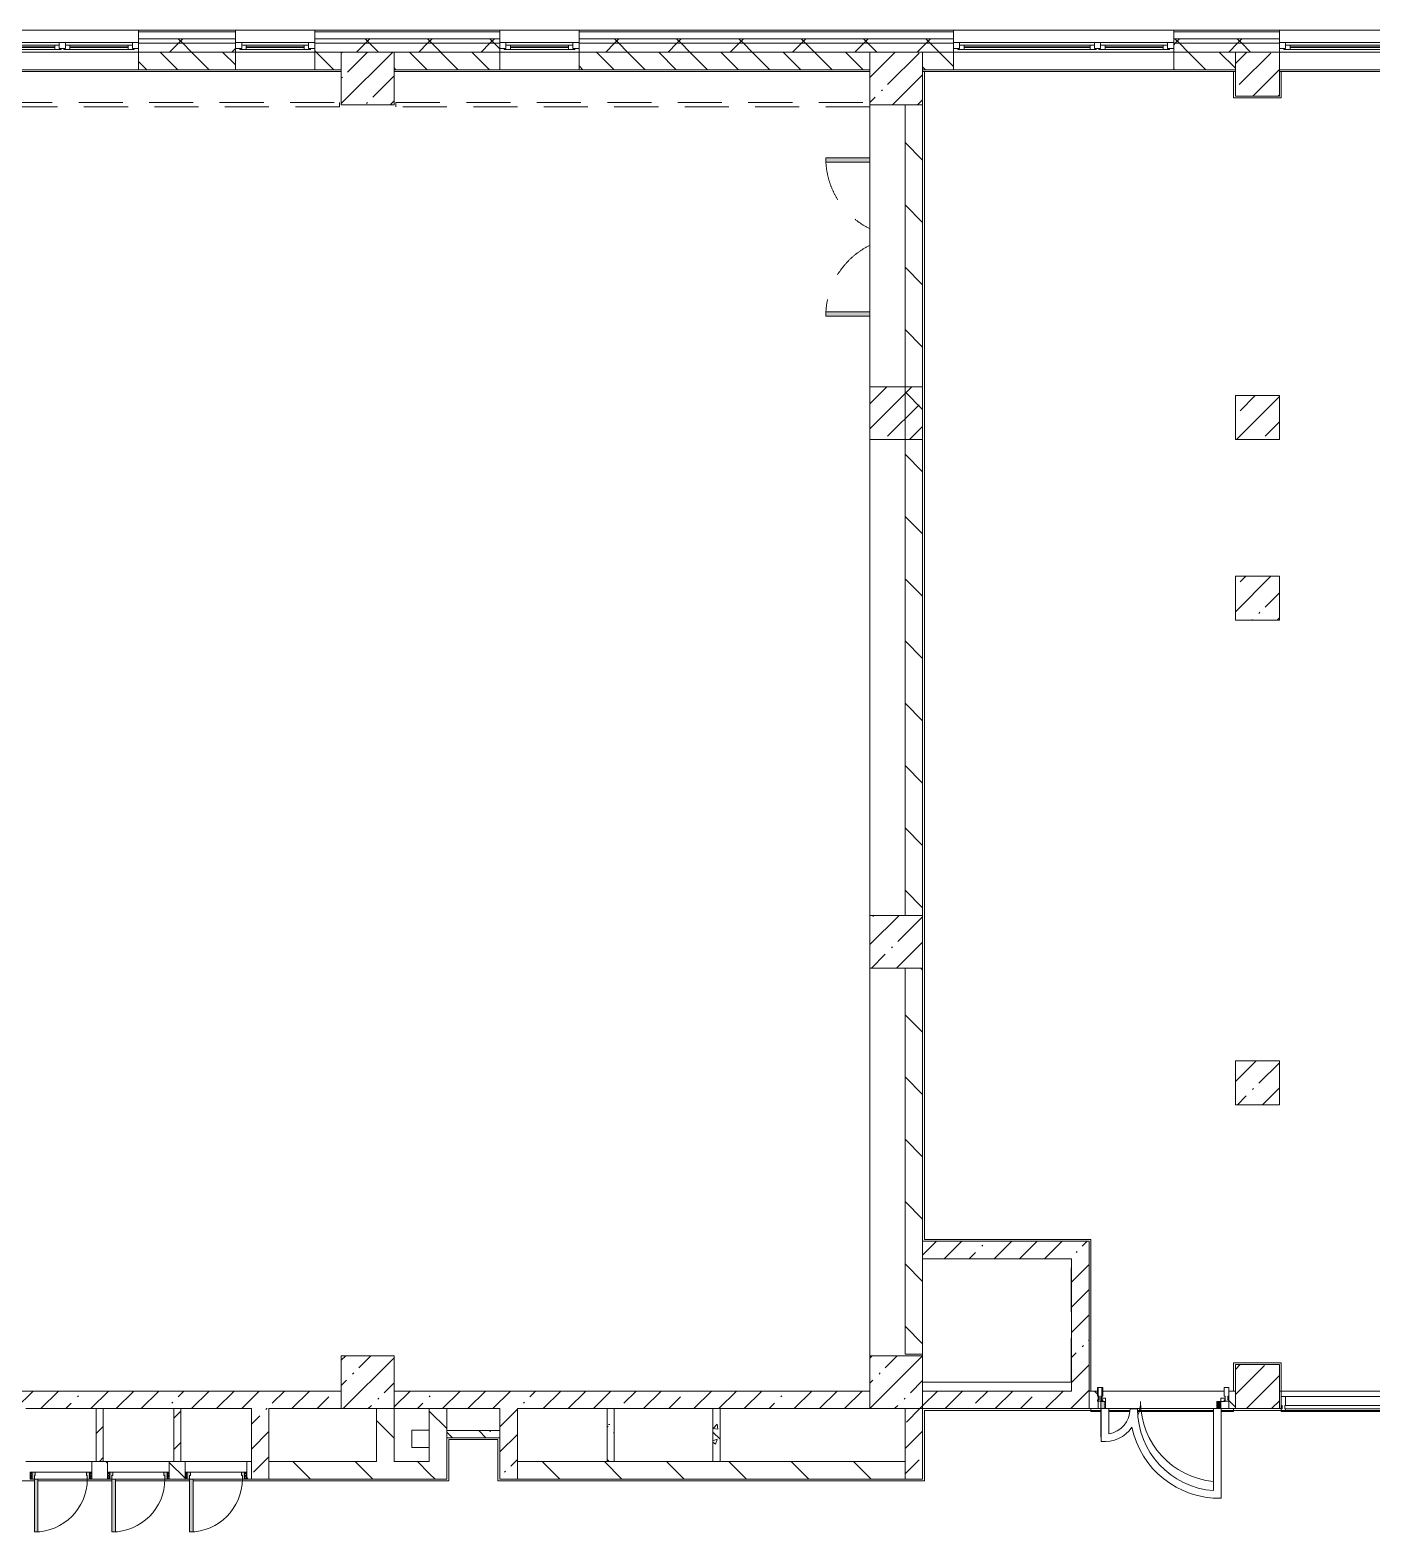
# Model space of a CAD drawing. Header units: millimetres. Extents: x -8624 to 194831, y -8553 to 29000.
# Drawn here: x 56628 to 71860, y 10300 to 27350 of the extents above; entities that cross this region are included whole.
import ezdxf

# ---------------------------------------------------------------- set-up
doc = ezdxf.new("R2010")
doc.units = ezdxf.units.MM
doc.linetypes.add('200_ШТРИХ__ш1_п0_6_', pattern=[800, 500, -300])
for name, color, linetype, lineweight, true_color in [('A-DETL-GENF-3', 7, 'Continuous', 5, 0xaaaaaa), ('A-DETL-GENF-4', 7, 'Continuous', 5, 0xe2e2e2), ('A-DOOR-1', 7, 'Continuous', 5, 0xaaaaaa), ('A-DOOR-2', 7, 'Continuous', 5, 0xe2e2e2), ('A-DOOR-FRAM-1', 7, 'Continuous', 5, 0xe2e2e2), ('A-DOOR-FRAM-2', 7, 'Continuous', 5, 0xaaaaaa), ('A-FLOR-2', 7, 'Continuous', 5, 0xaaaaaa), ('I-WALL-3', 7, 'Continuous', 5, 0x787878)]:
    doc.layers.add(name, color=color, linetype=linetype, lineweight=lineweight, true_color=true_color)
for name, color, linetype, lineweight in [('A-DETL-MBND-1', 7, '200_ШТРИХ__ш1_п0_6_', 9), ('A-GLAZ', 7, 'Continuous', 5), ('A-GLAZ-CURT', 7, 'Continuous', 5), ('A-GLAZ-CWMG', 7, 'Continuous', 5), ('A-WALL', 7, 'Continuous', 5), ('A-WALL-2', 7, 'Continuous', 9), ('I-WALL', 7, 'Continuous', 5), ('S-COLS', 7, 'Continuous', 5)]:
    doc.layers.add(name, color=color, linetype=linetype, lineweight=lineweight)
pattern_1 = [(45, (0, 0), (-285.1231, 285.1231), []), (45, (285.12, 0), (-285.1231, 285.1231), [504.031, -100.806, 16.764, -84.042])]
pattern_2 = [(45, (0, 0), (-353.5534, 353.5534), []), (135, (0, 0), (-353.5534, -353.5534), [])]
pattern_3 = [(135, (0, 0), (-353.5534, -353.5534), [])]
pattern_4 = [(135, (0, 0), (-377.1708, -377.1708), [533.4, -88.9, 17.78, -88.9]), (135, (0, 376.94), (-377.1708, -377.1708), []), (50, (0, 0), (637.6445, -55.7866), [66.675, -733.425]), (355, (0, 0), (-123.3494, 668.699), [53.34, -586.74]), (100.451, (53.14, -4.65), (514.299, 612.908), [56.665, -623.315]), (46.184, (0, 177.8), (948.776, -147.15), [100.012, -1100.137]), (96.636, (79.1, 165.5), (830.909, 865.997), [84.998, -934.973]), (351.184, (0, 177.8), (830.918, 865.988), [80.01, -880.11]), (21, (88.9, 133.35), (530.6506, -357.9283), [66.675, -733.425]), (326, (88.9, 133.35), (216.308, 644.6585), [53.34, -586.74]), (71.451, (133.1, 103.5), (746.9596, 286.7243), [56.665, -623.315]), (37.5, (0, 0), (10.8105, 295.9426), [16.764, -562.864, 16.764, -578.866, -588.962]), (37.5, (0, 0), (10.8105, 295.9426), [-1175.258, 16.764, -572.198]), (7.5, (0, 0), (233.8692, 350.6318), [16.764, -322.834, 16.764, -549.529, -224.472]), (7.5, (0, 0), (233.8692, 350.6318), [-905.891, 16.764, -207.708]), (327.5, (-198.25, 0), (474.5678, -20.0513), [16.764, -205.486, 16.764, -676.656, -920.115]), (327.5, (-198.25, 0), (474.5678, -20.0513), [-915.67, 16.764, -903.351]), (317.5, (-287.15, 0), (518.4522, 88.9934), [16.764, -272.161, 16.764, -443.738, -653.415]), (317.5, (-287.15, 0), (518.4522, 88.9934), [-749.427, 16.764, -636.651])]
pattern_5 = [(45, (0, 0), (-176.7767, 176.7767), [])]

# ---------------------------------------------------------------- blocks, each defined once
blk = doc.blocks.new('BSC_Колонна _Прямоугольная - 600х600-23205240-3_1_1_птичка копия 1')
at = {"layer": 'S-COLS'}
h = blk.add_hatch(dxfattribs=at)
h.set_pattern_fill('FP_18', color=256, style=0, pattern_type=2)
h.set_pattern_definition([(45, (-66460, -12000), (-285.1231, 285.1231), []), (45, (-66174.88, -12000), (-285.1231, 285.1231), [504.031, -100.806, 16.764, -84.042])])
h.paths.add_polyline_path([(-300, -300), (300, -300), (300, 300), (-300, 300)])
for p, q in [((300, 300), (-300, 300)), ((-300, 300), (-300, -300)), ((300, -300), (300, 300)), ((-300, -300), (300, -300))]:
    blk.add_line(p, q, dxfattribs=at)
blk = doc.blocks.new('BSC_Колонна _Прямоугольная - 600х600-V19-3_1_1_птичка копия 1')
at = {"layer": 'S-COLS'}
h = blk.add_hatch(dxfattribs=at)
h.set_pattern_fill('FP_22', color=256, style=0, pattern_type=2)
h.set_pattern_definition([(45, (-66460, -17000), (-285.1231, 285.1231), []), (45, (-66174.88, -17000), (-285.1231, 285.1231), [504.031, -100.806, 16.764, -84.042])])
h.paths.add_polyline_path([(-300, -300), (300, -300), (300, 300), (-300, 300)])
for p, q in [((300, 300), (-300, 300)), ((-300, 300), (-300, -300)), ((300, -300), (300, 300)), ((-300, -300), (300, -300))]:
    blk.add_line(p, q, dxfattribs=at)
blk = doc.blocks.new('BSC_Колонна _Прямоугольная - 600х600-V29-3_1_1_птичка копия 1')
at = {"layer": 'S-COLS'}
h = blk.add_hatch(dxfattribs=at)
h.set_pattern_fill('FP_40', color=256, style=0, pattern_type=2)
h.set_pattern_definition([(45, (-60460, -12000), (-285.1231, 285.1231), []), (45, (-60174.88, -12000), (-285.1231, 285.1231), [504.031, -100.806, 16.764, -84.042])])
h.paths.add_polyline_path([(-300, -300), (300, -300), (300, 300), (-300, 300)])
for p, q in [((300, 300), (-300, 300)), ((-300, 300), (-300, -300)), ((300, -300), (300, 300)), ((-300, -300), (300, -300))]:
    blk.add_line(p, q, dxfattribs=at)
blk = doc.blocks.new('BSC_Колонна _Прямоугольная - 500х500-V37-3_1_1_птичка копия 1')
at = {"layer": 'S-COLS'}
h = blk.add_hatch(dxfattribs=at)
h.set_pattern_fill('FP_43', color=256, style=0, pattern_type=2)
h.set_pattern_definition([(45, (-70560, -22950), (-285.1231, 285.1231), []), (45, (-70274.88, -22950), (-285.1231, 285.1231), [504.031, -100.806, 16.764, -84.042])])
h.paths.add_polyline_path([(-250, -250), (250, -250), (250, 250), (-250, 250)])
for p, q in [((250, 250), (-250, 250)), ((-250, 250), (-250, -250)), ((250, -250), (250, 250)), ((-250, -250), (250, -250))]:
    blk.add_line(p, q, dxfattribs=at)
blk = doc.blocks.new('120_Окно_СКБ_2Ст - 120_Окно_СКБ_2Ст 3100х2500 _мал_створка слева_ 2-19089248-3_1_1_птичка копия 1')
at = {"layer": 'A-GLAZ'}
for p, q in [((-1550, -75), (-1550, -5)), ((-1550, -5), (-1480, -5)), ((1550, -5), (-1550, -5)), ((-1480, -75), (-1550, -75)), ((-1550, -75), (-1500, -75)), ((-1480, -75), (-1500, -75)), ((-1500, -75), (-1500, -85)), ((-1500, -85), (670, -85)), ((670, -85), (-1500, -85)), ((-1480, -5), (-1480, -75)), ((650, -35), (-1480, -35)), ((-1480, -35), (-1480, -75)), ((-1430, -85), (-1430, -35)), ((-1430, -55), (600, -55)), ((600, -65), (-1430, -65)), ((600, -85), (600, -35)), ((650, -75), (650, -5)), ((650, -5), (720, -5)), ((650, -75), (650, -35)), ((720, -75), (650, -75)), ((670, -75), (650, -75)), ((670, -75), (700, -75)), ((670, -85), (670, -75)), ((720, -75), (700, -75)), ((700, -75), (700, -85)), ((700, -85), (1500, -85)), ((1500, -85), (700, -85)), ((720, -5), (720, -75)), ((1480, -35), (720, -35)), ((720, -35), (720, -75)), ((770, -85), (770, -35)), ((770, -55), (1430, -55)), ((1430, -65), (770, -65)), ((1430, -85), (1430, -35)), ((1480, -75), (1480, -5)), ((1480, -5), (1550, -5)), ((1480, -75), (1480, -35)), ((1550, -75), (1480, -75)), ((1500, -75), (1480, -75)), ((1500, -75), (1550, -75)), ((1500, -85), (1500, -75)), ((1550, -5), (1550, -75))]:
    blk.add_line(p, q, dxfattribs=at)
blk = doc.blocks.new('BSC_Колонна _Прямоугольная - 500х500-V54-3_1_1_птичка копия 1')
at = {"layer": 'S-COLS'}
h = blk.add_hatch(dxfattribs=at)
h.set_pattern_fill('FP_64', color=256, style=0, pattern_type=2)
h.set_pattern_definition([(45, (-70560, -15400), (-285.1231, 285.1231), []), (45, (-70274.88, -15400), (-285.1231, 285.1231), [504.031, -100.806, 16.764, -84.042])])
h.paths.add_polyline_path([(-250, -250), (250, -250), (250, 250), (-250, 250)])
for p, q in [((250, 250), (-250, 250)), ((-250, 250), (-250, -250)), ((250, -250), (250, 250)), ((-250, -250), (250, -250))]:
    blk.add_line(p, q, dxfattribs=at)
blk = doc.blocks.new('110_Дверь_СКБ_2Ст - Д-10 1800x2100h_Актовый зал EI30-32403870-3_1_1_птичка копия 1')
at = {"layer": 'A-DETL-MBND-1'}
for points in [[(-887.5, 500), (-837.5, 500), (-837.5, 1000), (-887.5, 1000)], [(862.5, 1000), (862.5, 500), (912.5, 500), (912.5, 1000)]]:
    blk.add_hatch(color=256, dxfattribs=at).paths.add_polyline_path(points)
for p, q in [((-887.5, 1000), (-887.5, 500)), ((-837.5, 1000), (-887.5, 1000)), ((-837.5, 500), (-837.5, 1000)), ((912.5, 1000), (862.5, 1000)), ((862.5, 1000), (862.5, 500)), ((912.5, 500), (912.5, 1000))]:
    blk.add_line(p, q, dxfattribs=at)
for centre, start, end in [((-887.5, 100), 26.74452, 90), ((912.5, 100), 90, 153.25548)]:
    blk.add_arc(centre, 900, start, end, dxfattribs=at)
blk = doc.blocks.new('BSC_Колонна _Прямоугольная - 500х500-V80-3_1_1_птичка копия 1')
at = {"layer": 'S-COLS'}
h = blk.add_hatch(dxfattribs=at)
h.set_pattern_fill('FP_71', color=256, style=0, pattern_type=2)
h.set_pattern_definition([(45, (-70560, -20900), (-285.1231, 285.1231), []), (45, (-70274.88, -20900), (-285.1231, 285.1231), [504.031, -100.806, 16.764, -84.042])])
h.paths.add_polyline_path([(-250, -250), (250, -250), (250, 250), (-250, 250)])
for p, q in [((250, 250), (-250, 250)), ((-250, 250), (-250, -250)), ((250, -250), (250, 250)), ((-250, -250), (250, -250))]:
    blk.add_line(p, q, dxfattribs=at)
blk = doc.blocks.new('120_Окно_СКБ_1Ст - 120_Окно_СКБ_1Ст 900х2500_h_-19906774-3_1_1_птичка копия 1')
at = {"layer": 'A-GLAZ'}
for p, q in [((-450, -75), (-450, -5)), ((-450, -5), (-380, -5)), ((450, -5), (-450, -5)), ((-380, -75), (-450, -75)), ((-450, -75), (-400, -75)), ((-380, -75), (-400, -75)), ((-400, -75), (-400, -85)), ((-400, -85), (400, -85)), ((400, -85), (-400, -85)), ((-380, -5), (-380, -75)), ((380, -35), (-380, -35)), ((-380, -35), (-380, -75)), ((-330, -85), (-330, -35)), ((-330, -55), (330, -55)), ((330, -65), (-330, -65)), ((330, -85), (330, -35)), ((380, -75), (380, -5)), ((380, -5), (450, -5)), ((380, -75), (380, -35)), ((450, -75), (380, -75)), ((400, -75), (380, -75)), ((400, -75), (450, -75)), ((400, -85), (400, -75)), ((450, -5), (450, -75))]:
    blk.add_line(p, q, dxfattribs=at)
blk = doc.blocks.new('120_Окно_СКБ_2Ст - 120_Окно_СКБ_2Ст 2500х2500 _мал створка справа_-23206729-3_1_1_птичка копия 1')
at = {"layer": 'A-GLAZ'}
for p, q in [((-1250, -75), (-1250, -5)), ((-1250, -5), (-1180, -5)), ((1250, -5), (-1250, -5)), ((-1180, -75), (-1250, -75)), ((-1250, -75), (-1200, -75)), ((-1180, -75), (-1200, -75)), ((-1200, -75), (-1200, -85)), ((-1200, -85), (370, -85)), ((370, -85), (-1200, -85)), ((-1180, -5), (-1180, -75)), ((350, -35), (-1180, -35)), ((-1180, -35), (-1180, -75)), ((-1130, -85), (-1130, -35)), ((-1130, -55), (300, -55)), ((300, -65), (-1130, -65)), ((300, -85), (300, -35)), ((350, -75), (350, -5)), ((350, -5), (420, -5)), ((350, -75), (350, -35)), ((420, -75), (350, -75)), ((370, -75), (350, -75)), ((370, -75), (400, -75)), ((370, -85), (370, -75)), ((420, -75), (400, -75)), ((400, -75), (400, -85)), ((400, -85), (1200, -85)), ((1200, -85), (400, -85)), ((420, -5), (420, -75)), ((1180, -35), (420, -35)), ((420, -35), (420, -75)), ((470, -85), (470, -35)), ((470, -55), (1130, -55)), ((1130, -65), (470, -65)), ((1130, -85), (1130, -35)), ((1180, -75), (1180, -5)), ((1180, -5), (1250, -5)), ((1180, -75), (1180, -35)), ((1250, -75), (1180, -75)), ((1200, -75), (1180, -75)), ((1200, -75), (1250, -75)), ((1200, -85), (1200, -75)), ((1250, -5), (1250, -75))]:
    blk.add_line(p, q, dxfattribs=at)
blk = doc.blocks.new('120_Окно_СКБ_2Ст - 120_Окно_СКБ_2Ст 2100х2400 _мал створка справа_-19092174-3_1_1_птичка копия 1')
at = {"layer": 'A-GLAZ'}
for p, q in [((-1050, -75), (-1050, -5)), ((-1050, -5), (-980, -5)), ((1050, -5), (-1050, -5)), ((-980, -75), (-1050, -75)), ((-1050, -75), (-1000, -75)), ((-980, -75), (-1000, -75)), ((-1000, -75), (-1000, -85)), ((-1000, -85), (170, -85)), ((170, -85), (-1000, -85)), ((-980, -5), (-980, -75)), ((150, -35), (-980, -35)), ((-980, -35), (-980, -75)), ((-930, -85), (-930, -35)), ((-930, -55), (100, -55)), ((100, -65), (-930, -65)), ((100, -85), (100, -35)), ((150, -75), (150, -5)), ((150, -5), (220, -5)), ((150, -75), (150, -35)), ((220, -75), (150, -75)), ((170, -75), (150, -75)), ((170, -75), (200, -75)), ((170, -85), (170, -75)), ((220, -75), (200, -75)), ((200, -75), (200, -85)), ((200, -85), (1000, -85)), ((1000, -85), (200, -85)), ((220, -5), (220, -75)), ((980, -35), (220, -35)), ((220, -35), (220, -75)), ((270, -85), (270, -35)), ((270, -55), (930, -55)), ((930, -65), (270, -65)), ((930, -85), (930, -35)), ((980, -75), (980, -5)), ((980, -5), (1050, -5)), ((980, -75), (980, -35)), ((1050, -75), (980, -75)), ((1000, -75), (980, -75)), ((1000, -75), (1050, -75)), ((1000, -85), (1000, -75)), ((1050, -5), (1050, -75))]:
    blk.add_line(p, q, dxfattribs=at)
blk = doc.blocks.new('110_Дверь_СКБ_1Ст - д-18 700x2100h_Технический шкаф ЭОМ и СС-23257539-3_1_1_птичка копия 1')
at = {"layer": 'A-DOOR-1'}
h = blk.add_hatch(dxfattribs=at)
h.set_pattern_fill('FP_69', color=256, style=0, pattern_type=2)
h.set_pattern_definition([(135, (1951.41, 164.685), (-14.14214, -14.14214), []), (225, (1951.41, 164.685), (14.14214, -14.14214), [])])
h.paths.add_polyline_path([(362.5, 100), (337.5, 100), (337.5, 20), (362.5, 20), (362.5, 81.1)])
at = {"layer": 'A-DOOR-2'}
h = blk.add_hatch(color=256, dxfattribs=at)
h.paths.add_polyline_path([(337.5, 100), (312.5, 100), (312.5, 60), (302.5, 60), (302.5, 20), (337.5, 20), (337.5, 81.1)])
h.paths.add_polyline_path([(-312.5, 100), (-312.5, 20), (-277.5, 20), (-277.5, 60), (-287.5, 60), (-287.5, 100)])
at = {"layer": 'A-DOOR-FRAM-1'}
blk.add_hatch(color=256, dxfattribs=at).paths.add_polyline_path([(272.5, 700), (272.5, 100), (312.5, 100), (312.5, 700)])
at = {"layer": 'A-DOOR-FRAM-2'}
h = blk.add_hatch(dxfattribs=at)
h.set_pattern_fill('FP_70', color=256, style=0, pattern_type=2)
h.set_pattern_definition([(45, (-171.384, 164.685), (-14.1421, 14.1421), []), (135, (-171.384, 164.685), (-14.1421, -14.1421), [])])
h.paths.add_polyline_path([(-312.5, 100), (-337.5, 100), (-337.5, 20), (-312.5, 20), (-312.5, 81.1)])
at = {"layer": 'A-DOOR-1'}
for p, q in [((312.5, 700), (272.5, 700)), ((272.5, 700), (272.5, 100)), ((312.5, 100), (312.5, 700)), ((272.5, 100), (312.5, 100))]:
    blk.add_line(p, q, dxfattribs=at)
blk.add_arc((312.5, 100), 600, 90, 180, dxfattribs=at)
at = {"layer": 'A-DOOR-FRAM-2'}
for p, q in [((-312.5, 100), (-337.5, 100)), ((-337.5, 100), (-337.5, 20)), ((-337.5, 20), (-312.5, 20)), ((-287.5, 100), (-312.5, 100)), ((-312.5, 100), (-312.5, 20)), ((-312.5, 20), (-312.5, 100)), ((-312.5, 20), (-277.5, 20)), ((-287.5, 60), (-287.5, 100)), ((-287.5, 100), (272.5, 100)), ((-277.5, 60), (-287.5, 60)), ((-277.5, 20), (-277.5, 60)), ((302.5, 20), (-277.5, 20)), ((312.5, 60), (302.5, 60)), ((302.5, 60), (302.5, 20)), ((302.5, 20), (337.5, 20)), ((312.5, 100), (312.5, 60)), ((337.5, 100), (312.5, 100)), ((337.5, 20), (337.5, 100)), ((362.5, 100), (337.5, 100)), ((337.5, 100), (337.5, 20)), ((337.5, 20), (362.5, 20)), ((362.5, 20), (362.5, 100))]:
    blk.add_line(p, q, dxfattribs=at)
blk = doc.blocks.new('Прямоугольный импост - Импост структурный с накладкой - 160мм Темный-33326475-3_1_1_птичка копия 1')
at = {"layer": 'A-GLAZ-CWMG'}
for p, q in [((-50, 40), (-50, 140)), ((-50, 140), (0, 140)), ((-40, 40), (-50, 40)), ((-50, -17), (-50, 0)), ((-50, 0), (-40, 0)), ((-40, 0), (-40, 40)), ((-10, 40), (-10, 0)), ((0, 40), (-10, 40)), ((-10, 0), (0, 0)), ((0, 140), (0, 40)), ((0, 0), (0, -17)), ((0, -17), (-50, -17))]:
    blk.add_line(p, q, dxfattribs=at)
blk = doc.blocks.new('Дверь_Витражная_остекление_ - ВВ-6 остекление-32274838-3_1_1_птичка копия 1')
at = {"layer": 'A-DETL-GENF-4'}
for points in [[(705, 420), (701, 420), (701, 100), (660, 100), (660, 20), (705, 20), (705, 386)], [(-655, 100), (-655, 20), (-610, 20), (-610, 100)]]:
    blk.add_hatch(color=256, dxfattribs=at).paths.add_polyline_path(points)
at = {"layer": 'A-DETL-GENF-3'}
for p, q in [((705, 420), (705, 20)), ((705, 20), (705, 420)), ((-655, 100), (-655, 20)), ((-655, 100), (-655, 20)), ((-610, 20), (-655, 20)), ((-655, 20), (-610, 20)), ((-610, 100), (-610, 20)), ((-610, 20), (-610, 100)), ((660, 100), (660, 20)), ((660, 100), (660, 20))]:
    blk.add_line(p, q, dxfattribs=at)
at = {"layer": 'A-DOOR-1'}
for p, q in [((-655, 20), (-705, 20)), ((-705, 20), (-705, -20)), ((-655, 100), (-655, 20)), ((-655, -20), (-655, 20)), ((655, 100), (655, 20)), ((705, 20), (655, 20)), ((655, 20), (655, -20)), ((705, -20), (705, 20)), ((-705, -20), (-655, -20)), ((655, -20), (705, -20))]:
    blk.add_line(p, q, dxfattribs=at)
for centre, radius, start, end in [((-655, 20), 910, 360, 84.7731), ((655, 20), 400, 157.5, 180)]:
    blk.add_arc(centre, radius, start, end, dxfattribs=at)
blk = doc.blocks.new('Прямоугольный импост - Импост структурный с накладкой - 160мм Темный-33326241-3_1_1_птичка копия 1')
at = {"layer": 'A-GLAZ-CWMG'}
for p, q in [((-25, 40), (-25, 140)), ((-25, 140), (25, 140)), ((-15, 40), (-25, 40)), ((-25, -17), (-25, 0)), ((-25, 0), (-15, 0)), ((-15, 0), (-15, 40)), ((15, 40), (15, 0)), ((25, 40), (15, 40)), ((15, 0), (25, 0)), ((25, 140), (25, 40)), ((25, 0), (25, -17)), ((25, -17), (-25, -17))]:
    blk.add_line(p, q, dxfattribs=at)
blk = doc.blocks.new('Прямоугольный импост - Импост структурный с накладкой - 160мм Темный-33326242-3_1_1_птичка копия 1')
at = {"layer": 'A-GLAZ-CWMG'}
for p, q in [((0, 140), (-50, 140)), ((-50, 140), (-50, 40)), ((-50, 40), (-40, 40)), ((-40, 0), (-50, 0)), ((-50, 0), (-50, -17)), ((-40, 40), (-40, 0)), ((-10, 0), (-10, 40)), ((-10, 40), (0, 40)), ((0, 0), (-10, 0)), ((0, 40), (0, 140)), ((0, -17), (0, 0)), ((-50, -17), (0, -17))]:
    blk.add_line(p, q, dxfattribs=at)
blk = doc.blocks.new('Прямоугольный импост - Импост структурный с накладкой - 160мм Темный-33326237-3_1_1_птичка копия 1')
at = {"layer": 'A-GLAZ-CWMG'}
for p, q in [((-50, 40), (-50, 140)), ((-50, 140), (0, 140)), ((-40, 40), (-50, 40)), ((-50, -17), (-50, 0)), ((-50, 0), (-40, 0)), ((-40, 0), (-40, 40)), ((-10, 40), (-10, 0)), ((0, 40), (-10, 40)), ((-10, 0), (0, 0)), ((0, 140), (0, 40)), ((0, 0), (0, -17)), ((0, -17), (-50, -17))]:
    blk.add_line(p, q, dxfattribs=at)
blk = doc.blocks.new('Системная панель - Стекло - 40мм-V149-3_1_1_птичка копия 1')
at = {"layer": 'A-GLAZ-CURT'}
for p, q in [((567, 0), (-567, 0)), ((-567, 0), (-567, -40)), ((567, -40), (567, 0)), ((-567, -40), (567, -40))]:
    blk.add_line(p, q, dxfattribs=at)
blk = doc.blocks.new('Прямоугольный импост - Импост структурный с накладкой - 160мм Темный-32468813-3_1_1_птичка копия 1')
at = {"layer": 'A-GLAZ-CWMG'}
for p, q in [((70880, 11837), (71994, 11837)), ((70880, 11680), (71994, 11680))]:
    blk.add_line(p, q, dxfattribs=at)

msp = doc.modelspace()

# ---------------------------------------------------------------- hatches: boundary and pattern name
at = {"layer": 'A-WALL'}
h = msp.add_hatch(dxfattribs=at)
h.set_pattern_fill('FP_27', color=256, style=0, pattern_type=2)
h.set_pattern_definition(pattern_2)
h.paths.add_polyline_path([(93160, 27200), (93210, 27200), (93210, 27250), (80350, 27250), (80350, 27200), (91468.6, 27200)])
h.paths.add_polyline_path([(77211.8, 27200), (77250, 27200), (77250, 27250), (76350, 27250), (76350, 27200)])
h.paths.add_polyline_path([(73647.6, 27200), (74250, 27200), (74250, 27250), (72910, 27250), (72910, 27200)])
h.paths.add_polyline_path([(70083.4, 27200), (70810, 27200), (70810, 27250), (69610, 27250), (69610, 27200)])
h.paths.add_polyline_path([(67110, 27200), (67110, 27250), (62860, 27250), (62860, 27200), (66519.2, 27200)])
h.paths.add_polyline_path([(58960, 27200), (58960, 27250), (57860, 27250), (57860, 27200), (58499.8, 27200)])
h.paths.add_polyline_path([(54044.6, 27200), (54760, 27200), (54760, 27250), (53260, 27250), (53260, 27200)])
h.paths.add_polyline_path([(59860, 27200), (61960, 27200), (61960, 27250), (59860, 27250)])
h.paths.add_polyline_path([(50480.4, 27200), (50760, 27200), (50760, 27250), (49660.3, 27250), (49660.3, 27200)])
h.paths.add_polyline_path([(48698.3, 27200), (48760.3, 27200), (48760.3, 27250), (47660, 27250), (47660, 27200)])
h.paths.add_polyline_path([(42160, 27200), (44560, 27200), (44560, 27250), (42060, 27250), (42060, 27200)])
h = msp.add_hatch(dxfattribs=at)
h.set_pattern_fill('FP_27', color=256, style=0, pattern_type=2)
h.set_pattern_definition(pattern_2)
h.paths.add_polyline_path([(93060, 27100), (93160, 27100), (93160, 27200), (80350, 27200), (80350, 27100), (91468.6, 27100)])
h.paths.add_polyline_path([(77250, 27100), (77250, 27200), (76350, 27200), (76350, 27100), (77211.8, 27100)])
h.paths.add_polyline_path([(69610, 27100), (70810, 27100), (70810, 27200), (69610, 27200)])
h.paths.add_polyline_path([(72910, 27100), (74250, 27100), (74250, 27200), (72910, 27200)])
h.paths.add_polyline_path([(67110, 27100), (67110, 27200), (62860, 27200), (62860, 27100), (66519.2, 27100)])
h.paths.add_polyline_path([(50760, 27100), (50760, 27200), (49660.3, 27200), (49660.3, 27100), (50480.4, 27100)])
h.paths.add_polyline_path([(53260, 27100), (54760, 27100), (54760, 27200), (53260, 27200)])
h.paths.add_polyline_path([(61172.9, 27100), (61960, 27100), (61960, 27200), (59860, 27200), (59860, 27100), (60281.9, 27100)])
h.paths.add_polyline_path([(57860, 27100), (58960, 27100), (58960, 27200), (57860, 27200)])
h.paths.add_polyline_path([(48698.3, 27100), (48760.3, 27100), (48760.3, 27200), (47660, 27200), (47660, 27100)])
h.paths.add_polyline_path([(43352, 27100), (44560, 27100), (44560, 27200), (42160, 27200), (42160, 27100), (42760, 27100)])
h = msp.add_hatch(dxfattribs=at)
h.set_pattern_fill('FP_25', color=256, style=0, pattern_type=2)
h.set_pattern_definition([(135, (0, 0), (-176.7767, -176.7767), [])])
h.paths.add_polyline_path([(80650, 26900), (80650, 27100), (80350, 27100), (80350, 26900)])
h.paths.add_polyline_path([(81150, 26900), (84200, 26900), (84200, 27100), (81150, 27100)])
h.paths.add_polyline_path([(72910, 26900), (73540, 26900), (73540, 27100), (72910, 27100)])
h.paths.add_polyline_path([(74250, 26900), (74250, 27100), (74040, 27100), (74040, 26900)])
h.paths.add_polyline_path([(70310, 26900), (70310, 27100), (69610, 27100), (69610, 26900), (70083.4, 26900)])
h.paths.add_polyline_path([(66760, 26900), (67110, 26900), (67110, 27100), (66760, 27100), (66760, 27025.2)])
h.paths.add_polyline_path([(76350, 26900), (76750, 26900), (76750, 27100), (76350, 27100)])
h.paths.add_polyline_path([(54044.6, 26900), (54160, 26900), (54160, 27100), (53260, 27100), (53260, 26900)])
h.paths.add_polyline_path([(62860, 26900), (66160, 26900), (66160, 27100), (62860, 27100)])
h.paths.add_polyline_path([(57860, 26900), (58960, 26900), (58960, 27100), (57860, 27100)])
h.paths.add_polyline_path([(61172.9, 26900), (61960, 26900), (61960, 27100), (60760, 27100), (60760, 26900)])
h.paths.add_polyline_path([(60160, 26900), (60160, 27100), (59860, 27100), (59860, 26900)])
h.paths.add_polyline_path([(49660.3, 26900), (50760, 26900), (50760, 27100), (49660.3, 27100)])
h.paths.add_polyline_path([(43352, 26900), (44560, 26900), (44560, 27100), (42760, 27100), (42760, 26900)])
h.paths.add_polyline_path([(48160, 26900), (48160, 27100), (47660, 27100), (47660, 26900)])
at = {"layer": 'I-WALL'}
h = msp.add_hatch(dxfattribs=at)
h.set_pattern_fill('FP_26', color=256, style=0, pattern_type=2)
h.set_pattern_definition(pattern_3)
h.paths.add_polyline_path([(66560, 12320), (66760, 12320), (66760, 16700), (66560, 16700), (66560, 13418.9)])
h.paths.add_polyline_path([(66760, 17300), (66760, 26500), (66560, 26500), (66560, 17300)])
h = msp.add_hatch(dxfattribs=at)
h.set_pattern_fill('FP_23', color=256, style=0, pattern_type=2)
h.set_pattern_definition(pattern_1)
h.paths.add_polyline_path([(68450, 13400), (68450, 13600), (66760, 13600), (66760, 13400), (68301.3, 13400)])
h = msp.add_hatch(dxfattribs=at)
h.set_pattern_fill('FP_23', color=256, style=0, pattern_type=2)
h.set_pattern_definition(pattern_1)
h.paths.add_polyline_path([(68650, 11700), (68650, 13600), (68450, 13600), (68450, 11700)])
h = msp.add_hatch(dxfattribs=at)
h.set_pattern_fill('FP_23', color=256, style=0, pattern_type=2)
h.set_pattern_definition(pattern_1)
h.paths.add_polyline_path([(61160, 11700), (66160, 11700), (66160, 11900), (60760, 11900), (60760, 11700)])
h.paths.add_polyline_path([(55826.7, 11700), (60160, 11700), (60160, 11900), (54760, 11900), (54760, 11700), (55700, 11700)])
h = msp.add_hatch(dxfattribs=at)
h.set_pattern_fill('FP_23', color=256, style=0, pattern_type=2)
h.set_pattern_definition(pattern_1)
h.paths.add_polyline_path([(68450, 11700), (68450, 11900), (66760, 11900), (66760, 11700), (68301.3, 11700)])
h = msp.add_hatch(dxfattribs=at)
h.set_pattern_fill('FP_26', color=256, style=0, pattern_type=2)
h.set_pattern_definition(pattern_3)
h.paths.add_polyline_path([(68650, 11700), (68754, 11700), (68754, 11900), (68650, 11900), (68650, 11786.2)])
h.paths.add_polyline_path([(70830, 11700), (70830, 11900), (70810, 11900), (70810, 11700)])
h.paths.add_polyline_path([(73540, 11700), (73540, 11900), (73520, 11900), (73520, 11700)])
h.paths.add_polyline_path([(70234, 11700), (70310, 11700), (70310, 11900), (70234, 11900), (70234, 11786.2)])
h = msp.add_hatch(dxfattribs=at)
h.set_pattern_fill('FP_28', color=256, style=0, pattern_type=2)
h.set_pattern_definition(pattern_5)
h.paths.add_polyline_path([(57459.2, 11100), (57459.2, 11700), (57379.2, 11700), (57379.2, 11100)])
h = msp.add_hatch(dxfattribs=at)
h.set_pattern_fill('FP_28', color=256, style=0, pattern_type=2)
h.set_pattern_definition(pattern_5)
h.paths.add_polyline_path([(58339.2, 11100), (58339.2, 11700), (58259.2, 11700), (58259.2, 11100)])
h = msp.add_hatch(dxfattribs=at)
h.set_pattern_fill('FP_23', color=256, style=0, pattern_type=2)
h.set_pattern_definition(pattern_1)
h.paths.add_polyline_path([(59340, 10900), (59340, 11700), (59140, 11700), (59140, 10900)])
h = msp.add_hatch(dxfattribs=at)
h.set_pattern_fill('FP_26', color=256, style=0, pattern_type=2)
h.set_pattern_definition(pattern_3)
h.paths.add_polyline_path([(60760, 11100), (60760, 11700), (60560, 11700), (60560, 11100)])
h = msp.add_hatch(dxfattribs=at)
h.set_pattern_fill('FP_26', color=256, style=0, pattern_type=2)
h.set_pattern_definition(pattern_3)
h.paths.add_polyline_path([(61160, 10900), (61360, 10900), (61360, 11700), (61160, 11700), (61160, 11100)])
h = msp.add_hatch(dxfattribs=at)
h.set_pattern_fill('FP_23', color=256, style=0, pattern_type=2)
h.set_pattern_definition(pattern_1)
h.paths.add_polyline_path([(61960, 10900), (62160, 10900), (62160, 11700), (61960, 11700), (61960, 11100)])
h = msp.add_hatch(dxfattribs=at)
h.set_pattern_fill('FP_23', color=256, style=0, pattern_type=2)
h.set_pattern_definition(pattern_1)
h.paths.add_polyline_path([(66560, 10900), (66760, 10900), (66760, 11700), (66560, 11700), (66560, 11100)])
h = msp.add_hatch(dxfattribs=at)
h.set_pattern_fill('FP_26', color=256, style=0, pattern_type=2)
h.set_pattern_definition(pattern_3)
h.paths.add_polyline_path([(61160, 10900), (61160, 11100), (59340, 11100), (59340, 10900), (59390.9, 10900)])
h.paths.add_polyline_path([(51910, 10900), (55500, 10900), (55500, 11100), (51910, 11100)])
h.paths.add_polyline_path([(55700, 10900), (55747.8, 10900), (55747.8, 11100), (55700, 11100), (55700, 10980)])
h.paths.add_polyline_path([(59140, 10900), (59140, 11100), (59087.8, 11100), (59087.8, 10900)])
h.paths.add_polyline_path([(56447.8, 10900), (56627.8, 10900), (56627.8, 11100), (56447.8, 11100), (56447.8, 10980)])
h.paths.add_polyline_path([(57327.8, 10900), (57507.8, 10900), (57507.8, 11100), (57327.8, 11100), (57327.8, 10980)])
h.paths.add_polyline_path([(58387.8, 10900), (58387.8, 11100), (58207.8, 11100), (58207.8, 10900)])
h.paths.add_polyline_path([(45134.1, 10900), (51710, 10900), (51710, 11100), (44760, 11100), (44760, 10900)])
h = msp.add_hatch(dxfattribs=at)
h.set_pattern_fill('FP_26', color=256, style=0, pattern_type=2)
h.set_pattern_definition(pattern_3)
h.paths.add_polyline_path([(62760, 10900), (62760, 11100), (62160, 11100), (62160, 10900)])
h = msp.add_hatch(dxfattribs=at)
h.set_pattern_fill('FP_26', color=256, style=0, pattern_type=2)
h.set_pattern_definition(pattern_3)
h.paths.add_polyline_path([(66560, 10900), (66560, 11100), (62760, 11100), (62760, 10900), (66519.2, 10900)])
at = {"layer": 'I-WALL-3'}
h = msp.add_hatch(dxfattribs=at)
h.set_pattern_fill('FP_33', color=256, style=0, pattern_type=2)
h.set_pattern_definition(pattern_4)
h.paths.add_polyline_path([(63260, 11100), (63260, 11700), (63180, 11700), (63180, 11100)])
h = msp.add_hatch(dxfattribs=at)
h.set_pattern_fill('FP_33', color=256, style=0, pattern_type=2)
h.set_pattern_definition(pattern_4)
h.paths.add_polyline_path([(64460, 11100), (64460, 11700), (64380, 11700), (64380, 11100)])
h = msp.add_hatch(dxfattribs=at)
h.set_pattern_fill('FP_33', color=256, style=0, pattern_type=2)
h.set_pattern_definition(pattern_4)
h.paths.add_polyline_path([(61960, 11370), (61960, 11450), (61360, 11450), (61360, 11370)])
at = {"layer": 'S-COLS'}
h = msp.add_hatch(dxfattribs=at)
h.set_pattern_fill('FP_23', color=256, style=0, pattern_type=2)
h.set_pattern_definition(pattern_1)
h.paths.add_polyline_path([(60760, 26500), (60760, 27100), (60160, 27100), (60160, 26500), (60281.9, 26500)])
h = msp.add_hatch(dxfattribs=at)
h.set_pattern_fill('FP_23', color=256, style=0, pattern_type=2)
h.set_pattern_definition(pattern_1)
h.paths.add_polyline_path([(66519.2, 26500), (66760, 26500), (66760, 27100), (66160, 27100), (66160, 26500)])
h = msp.add_hatch(dxfattribs=at)
h.set_pattern_fill('FP_23', color=256, style=0, pattern_type=2)
h.set_pattern_definition(pattern_1)
h.paths.add_polyline_path([(70810, 26600), (70810, 27100), (70310, 27100), (70310, 26600)])
h = msp.add_hatch(dxfattribs=at)
h.set_pattern_fill('FP_23', color=256, style=0, pattern_type=2)
h.set_pattern_definition(pattern_1)
h.paths.add_polyline_path([(66160, 22700), (66760, 22700), (66760, 23300), (66160, 23300)])
h = msp.add_hatch(dxfattribs=at)
h.set_pattern_fill('FP_23', color=256, style=0, pattern_type=2)
h.set_pattern_definition(pattern_1)
h.paths.add_polyline_path([(70810, 11700), (70810, 12200), (70310, 12200), (70310, 11700), (70529, 11700)])

# ---------------------------------------------------------------- linework, layer by layer
at = {"layer": 'A-DETL-MBND-1'}
for p, q in [((54780, 26529), (60140, 26529)), ((60140, 26479), (54780, 26479)), ((60140, 26479), (60140, 26529)), ((60781, 26529), (60781, 26479)), ((60781, 26529), (66160, 26529)), ((66160, 26479), (60781, 26479)), ((68445, 12000), (68445, 13400))]:
    msp.add_line(p, q, dxfattribs=at)
at = {"layer": 'A-FLOR-2'}
for p, q in [((66780, 26880), (66780, 13620)), ((70290, 26580), (70290, 26880)), ((70830, 26880), (70830, 26580)), ((66160, 26500), (66160, 23300)), ((70830, 26580), (70290, 26580)), ((66160, 22700), (66160, 17300)), ((66160, 16700), (66160, 12300)), ((66780, 13620), (68670, 13620)), ((68670, 13620), (68670, 11900)), ((66760, 12300), (66760, 12320)), ((70290, 11900), (70290, 12220)), ((70290, 12220), (70830, 12220)), ((70830, 12220), (70830, 11900)), ((68450, 12000), (66760, 12000)), ((68788, 11680), (66780, 11680)), ((66780, 11680), (66780, 10880)), ((68670, 11700), (68670, 11669)), ((68670, 11669), (68788, 11669)), ((68872.7, 11700), (68788, 11700)), ((68788, 11700), (68788, 11327.5)), ((68872.7, 11413.8), (68872.7, 11700)), ((69112.2, 11680), (68872.7, 11680)), ((68872.7, 11669), (69111.1, 11669)), ((69198.7, 11697.2), (69114, 11697.2)), ((70062.3, 11680), (69199.7, 11680)), ((69200.3, 11669), (70062.3, 11669)), ((70147, 11700), (70062.3, 11700)), ((70062.3, 11700), (70062.3, 10768.9)), ((70147, 10681.9), (70147, 11700)), ((70830, 11680), (70147, 11680)), ((70147, 11669), (70290, 11669)), ((70290, 11669), (70290, 11700)), ((70830, 11680), (70830, 11669)), ((70830, 11669), (72068, 11669)), ((60960, 11457), (61160, 11457)), ((60960, 11257), (60960, 11457)), ((61160, 11257), (60960, 11257)), ((61939, 11350), (61380, 11350)), ((61380, 11350), (61380, 10880)), ((61939, 10880), (61939, 11350)), ((56677.8, 10880), (55837.8, 10880)), ((57557.8, 10880), (56717.8, 10880)), ((58437.8, 10880), (57597.8, 10880)), ((61380, 10880), (58477.8, 10880)), ((66780, 10880), (61939, 10880))]:
    msp.add_line(p, q, dxfattribs=at)
for centre, radius, start, end in [((68826.9, 11697.2), 287, 279.17366, 0), ((70129.4, 11697.2), 930.7, 180, 265.86869), ((68826.9, 11697.2), 371.7, 263.98747, 326.07537), ((70129.4, 11697.2), 1015.4, 191.7891, 270.99569)]:
    msp.add_arc(centre, radius, start, end, dxfattribs=at)
at = {"layer": 'A-WALL'}
for p, q in [((76350, 27350), (41930, 27350)), ((57860, 27350), (57860, 26900)), ((58960, 26900), (58960, 27350)), ((59860, 27350), (59860, 26900)), ((61960, 26900), (61960, 27350)), ((62860, 27350), (62860, 26900)), ((67110, 26900), (67110, 27350)), ((69610, 27350), (69610, 26900)), ((70810, 27100), (70810, 27350)), ((66160, 27100), (42760, 27100)), ((60160, 26900), (60160, 27100)), ((60760, 27100), (60760, 26900)), ((70310, 27100), (62860, 27100)), ((66160, 26900), (66160, 27100)), ((66760, 27100), (66760, 26900)), ((92810, 27100), (69610, 27100)), ((70310, 26900), (70310, 27100)), ((57860, 26900), (58960, 26900)), ((59860, 26900), (60160, 26900)), ((60760, 26900), (61960, 26900)), ((62860, 26900), (66160, 26900)), ((66760, 26900), (67110, 26900)), ((69610, 26900), (70310, 26900))]:
    msp.add_line(p, q, dxfattribs=at)
at = {"layer": 'A-WALL-2'}
for p, q in [((58960, 27330), (57860, 27330)), ((61960, 27330), (59860, 27330)), ((67110, 27330), (62860, 27330)), ((70810, 27330), (69610, 27330)), ((58960, 27250), (57860, 27250)), ((58960, 27200), (57860, 27200)), ((61960, 27250), (59860, 27250)), ((61960, 27200), (59860, 27200)), ((67110, 27250), (62860, 27250)), ((67110, 27200), (62860, 27200)), ((70810, 27250), (69610, 27250)), ((70810, 27200), (69610, 27200)), ((68650, 11900), (68650, 11700)), ((57459.2, 11700), (57379.2, 11700)), ((58339.2, 11700), (58259.2, 11700)), ((61360, 11700), (61160, 11700)), ((63260, 11700), (63180, 11700)), ((64460, 11700), (64380, 11700)), ((61360, 11450), (61360, 11370)), ((61960, 11370), (61960, 11450)), ((57379.2, 11100), (57459.2, 11100)), ((58259.2, 11100), (58339.2, 11100)), ((59140, 10900), (59140, 11100)), ((59340, 10900), (59340, 11100)), ((62160, 10900), (62160, 11100)), ((63180, 11100), (63260, 11100)), ((64380, 11100), (64460, 11100)), ((66560, 11100), (66560, 10900))]:
    msp.add_line(p, q, dxfattribs=at)
at = {"layer": 'I-WALL'}
for p, q in [((54760, 27100), (57860, 27100)), ((58960, 27100), (59860, 27100)), ((61960, 27100), (62860, 27100)), ((67110, 27100), (69610, 27100)), ((70810, 27100), (72910, 27100)), ((57860, 26900), (54760, 26900)), ((60160, 26880), (54760, 26880)), ((59860, 26900), (58960, 26900)), ((66160, 26880), (60760, 26880)), ((62860, 26900), (61960, 26900)), ((70310, 26880), (66760, 26880)), ((69610, 26900), (67110, 26900)), ((72910, 26900), (70810, 26900)), ((73540, 26880), (70810, 26880)), ((66560, 26500), (66560, 17300)), ((66760, 26500), (66560, 26500)), ((66760, 17300), (66760, 26500)), ((66560, 16700), (66560, 12320)), ((66760, 12320), (66760, 16700)), ((68650, 13600), (66760, 13600)), ((68650, 11900), (68650, 13600)), ((66760, 13400), (68450, 13400)), ((68450, 13400), (68450, 11900)), ((66560, 12320), (66760, 12320)), ((60160, 11900), (54760, 11900)), ((66160, 11900), (60760, 11900)), ((68450, 11900), (66760, 11900)), ((68754, 11900), (68650, 11900)), ((68754, 11700), (68754, 11900)), ((68804, 11900), (70184, 11900)), ((70310, 11900), (70234, 11900)), ((70234, 11900), (70234, 11700)), ((70310, 11700), (70310, 11900)), ((70810, 11900), (70810, 11700)), ((70810, 11900), (73540, 11900)), ((70830, 11700), (70830, 11900)), ((56579.2, 11700), (57379.2, 11700)), ((57379.2, 11700), (57379.2, 11100)), ((57459.2, 11100), (57459.2, 11700)), ((57459.2, 11700), (58259.2, 11700)), ((58259.2, 11700), (58259.2, 11100)), ((58339.2, 11100), (58339.2, 11700)), ((58339.2, 11700), (59140, 11700)), ((59140, 11700), (59140, 11100)), ((59340, 11100), (59340, 11700)), ((59340, 11700), (60160, 11700)), ((60560, 11700), (60560, 11100)), ((60760, 11100), (60760, 11700)), ((60760, 11700), (61160, 11700)), ((61160, 11700), (61160, 11100)), ((61360, 11450), (61360, 11700)), ((61360, 11700), (61960, 11700)), ((61960, 11700), (61960, 11450)), ((62160, 11100), (62160, 11700)), ((62160, 11700), (63180, 11700)), ((63180, 11700), (63180, 11100)), ((63260, 11700), (64380, 11700)), ((63260, 11100), (63260, 11700)), ((64380, 11700), (64380, 11100)), ((64460, 11700), (66160, 11700)), ((64460, 11100), (64460, 11700)), ((66560, 11700), (66560, 11100)), ((66760, 10900), (66760, 11700)), ((66760, 11700), (68650, 11700)), ((68650, 11700), (68788, 11700)), ((70062.3, 11700), (68872.7, 11700)), ((70310, 11700), (70147, 11700)), ((70810, 11700), (70840, 11700)), ((61960, 11450), (61360, 11450)), ((61360, 11370), (61960, 11370)), ((61360, 10900), (61360, 11370)), ((61960, 11370), (61960, 10900)), ((56579.2, 11100), (57379.2, 11100)), ((57327.8, 11100), (57327.8, 10980)), ((57459.2, 11100), (58259.2, 11100)), ((57507.8, 10980), (57507.8, 11100)), ((58207.8, 11100), (58207.8, 10980)), ((58339.2, 11100), (59140, 11100)), ((58387.8, 10980), (58387.8, 11100)), ((59087.8, 11100), (59087.8, 10980)), ((60560, 11100), (59340, 11100)), ((61160, 11100), (60760, 11100)), ((63180, 11100), (62160, 11100)), ((64380, 11100), (63260, 11100)), ((66560, 11100), (64460, 11100)), ((57327.8, 10900), (57507.8, 10900)), ((58207.8, 10900), (58387.8, 10900)), ((59087.8, 10900), (61360, 10900)), ((61960, 10900), (66760, 10900))]:
    msp.add_line(p, q, dxfattribs=at)
at = {"layer": 'S-COLS'}
for p, q in [((60760, 27100), (60160, 27100)), ((60160, 27100), (60160, 26900)), ((60760, 26900), (60760, 27100)), ((66760, 27100), (66160, 27100)), ((66160, 27100), (66160, 26900)), ((66760, 26900), (66760, 27100)), ((70810, 27100), (70310, 27100)), ((70310, 27100), (70310, 26900)), ((70810, 26600), (70810, 27100)), ((60160, 26900), (60160, 26500)), ((60760, 26500), (60760, 26900)), ((66160, 26900), (66160, 26500)), ((66760, 26500), (66760, 26900)), ((70310, 26900), (70310, 26600)), ((70310, 26600), (70810, 26600)), ((60160, 26500), (60760, 26500)), ((66160, 26500), (66560, 26500)), ((66560, 26500), (66760, 26500)), ((66760, 23300), (66160, 23300)), ((66160, 23300), (66160, 22700)), ((66760, 22700), (66760, 23300)), ((66160, 22700), (66760, 22700)), ((70810, 12200), (70310, 12200)), ((70310, 12200), (70310, 11900)), ((70810, 11900), (70810, 12200)), ((70310, 11900), (70310, 11700)), ((70810, 11700), (70810, 11900)), ((70310, 11700), (70810, 11700))]:
    msp.add_line(p, q, dxfattribs=at)

# ---------------------------------------------------------------- block references
at = {"layer": 'A-DETL-MBND-1', "rotation": 89.9999999999999}
msp.add_blockref('110_Дверь_СКБ_2Ст - Д-10 1800x2100h_Актовый зал EI30-32403870-3_1_1_птичка копия 1', (66660, 24987.5), dxfattribs=at)
at = {"layer": 'A-DOOR-1', "rotation": 180}
for name, p in [('Дверь_Витражная_остекление_ - ВВ-6 остекление-32274838-3_1_1_птичка копия 1', (69489, 11800)), ('110_Дверь_СКБ_1Ст - д-18 700x2100h_Технический шкаф ЭОМ и СС-23257539-3_1_1_птичка копия 1', (56990.3, 11000)), ('110_Дверь_СКБ_1Ст - д-18 700x2100h_Технический шкаф ЭОМ и СС-23257539-3_1_1_птичка копия 1', (57870.3, 11000)), ('110_Дверь_СКБ_1Ст - д-18 700x2100h_Технический шкаф ЭОМ и СС-23257539-3_1_1_птичка копия 1', (58750.3, 11000))]:
    msp.add_blockref(name, p, dxfattribs=at)
at = {"layer": 'A-GLAZ'}
for name, p in [('120_Окно_СКБ_2Ст - 120_Окно_СКБ_2Ст 3100х2500 _мал_створка слева_ 2-19089248-3_1_1_птичка копия 1', (56310, 27215)), ('120_Окно_СКБ_1Ст - 120_Окно_СКБ_1Ст 900х2500_h_-19906774-3_1_1_птичка копия 1', (59410, 27215)), ('120_Окно_СКБ_1Ст - 120_Окно_СКБ_1Ст 900х2500_h_-19906774-3_1_1_птичка копия 1', (62410, 27215)), ('120_Окно_СКБ_2Ст - 120_Окно_СКБ_2Ст 2500х2500 _мал створка справа_-23206729-3_1_1_птичка копия 1', (68360, 27215)), ('120_Окно_СКБ_2Ст - 120_Окно_СКБ_2Ст 2100х2400 _мал створка справа_-19092174-3_1_1_птичка копия 1', (71860, 27215))]:
    msp.add_blockref(name, p, dxfattribs=at)
at = {"layer": 'A-GLAZ-CURT', "rotation": 180}
msp.add_blockref('Системная панель - Стекло - 40мм-V149-3_1_1_птичка копия 1', (71437, 11697), dxfattribs=at)
at = {"layer": 'A-GLAZ-CWMG', "extrusion": (0, 0, -1)}
for name, p in [('Прямоугольный импост - Импост структурный с накладкой - 160мм Темный-33326241-3_1_1_птичка копия 1', (-68769, 11800)), ('Прямоугольный импост - Импост структурный с накладкой - 160мм Темный-33326475-3_1_1_птичка копия 1', (-68754, 11800)), ('Прямоугольный импост - Импост структурный с накладкой - 160мм Темный-33326237-3_1_1_птичка копия 1', (-70830, 11697))]:
    msp.add_blockref(name, p, dxfattribs=at)
at = {"layer": 'A-GLAZ-CWMG'}
for name, p in [('Прямоугольный импост - Импост структурный с накладкой - 160мм Темный-33326242-3_1_1_птичка копия 1', (70234, 11800)), ('Прямоугольный импост - Импост структурный с накладкой - 160мм Темный-32468813-3_1_1_птичка копия 1', (0, 0))]:
    msp.add_blockref(name, p, dxfattribs=at)
at = {"layer": 'S-COLS'}
for name, p in [('BSC_Колонна _Прямоугольная - 500х500-V37-3_1_1_птичка копия 1', (70560, 22950)), ('BSC_Колонна _Прямоугольная - 500х500-V80-3_1_1_птичка копия 1', (70560, 20900)), ('BSC_Колонна _Прямоугольная - 600х600-V19-3_1_1_птичка копия 1', (66460, 17000)), ('BSC_Колонна _Прямоугольная - 500х500-V54-3_1_1_птичка копия 1', (70560, 15400)), ('BSC_Колонна _Прямоугольная - 600х600-V29-3_1_1_птичка копия 1', (60460, 12000)), ('BSC_Колонна _Прямоугольная - 600х600-23205240-3_1_1_птичка копия 1', (66460, 12000))]:
    msp.add_blockref(name, p, dxfattribs=at)

doc.saveas('drawing.dxf')
